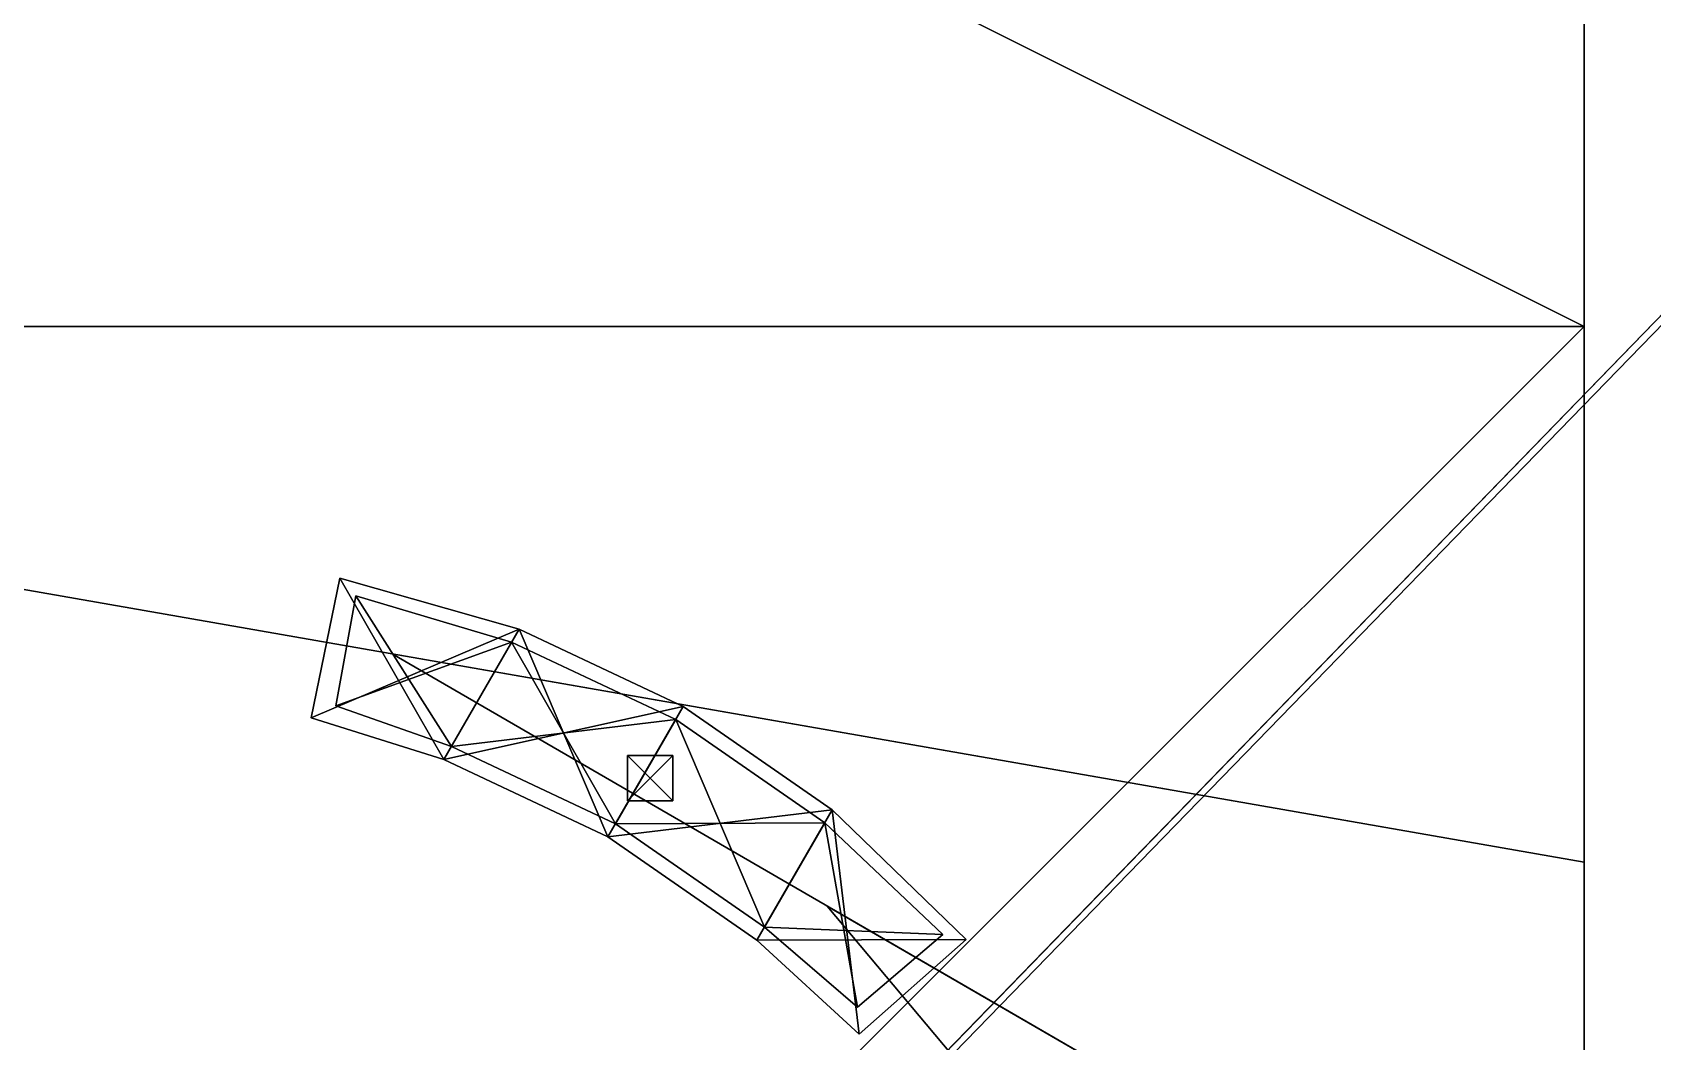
# Model space of a CAD drawing. Extents: x -6144 to 9632, y -5120 to 9632.
# Drawn here: x 328 to 1188, y 2052 to 2588 of the extents above; entities that cross this region are included whole.
import ezdxf

# ---------------------------------------------------------------- set-up
doc = ezdxf.new("R2010")
doc.units = 0

msp = doc.modelspace()

# ---------------------------------------------------------------- meshes
at = {"layer": 'OBJECT1245', "color": 50}
mesh = msp.add_polyface(dxfattribs=at)
corners = [(-475.824219, 2432, -11344), (1152, 2432, -11344), (1152, 2432, -11328), (-475.828125, 2432, -11328), (1152, 2147.284668, -11344), (1152, 2147.285156, -11328)]
mesh.append_faces([[corners[k] for k in face] for face in [(0, 4, 1), (3, 2, 5)]])
mesh.append_faces([[corners[k] for k in face] for face in [(1, 3, 0), (0, 5, 4), (1, 5, 2)]], dxfattribs={"vtx0": -1})
mesh.append_faces([[corners[k] for k in face] for face in [(1, 2, 3), (0, 3, 5), (1, 4, 5)]], dxfattribs={"vtx2": -1})
at = {"layer": 'OBJECT1258', "color": 50}
mesh = msp.add_polyface(dxfattribs=at)
corners = [(1152, 1890.804688, -11344), (750, 2124, -11344), (1152, 1644.421143, -11344), (1152, 1644.421875, -11328), (750, 2124, -11328), (1152, 1890.804688, -11328)]
mesh.append_faces([[corners[k] for k in face] for face in [(1, 2, 0), (4, 5, 3)]])
mesh.append_faces([[corners[k] for k in face] for face in [(1, 3, 2), (0, 4, 1), (2, 5, 0)]], dxfattribs={"vtx0": -1})
mesh.append_faces([[corners[k] for k in face] for face in [(1, 4, 3), (0, 5, 4), (2, 3, 5)]], dxfattribs={"vtx2": -1})
at = {"layer": 'OBJECT1296', "color": 50}
mesh = msp.add_polyface(dxfattribs=at)
corners = [(1152, 2147.285156, -11344), (1152, 1890.804688, -11344), (1152, 1890.804688, -11328), (1152, 2147.285156, -11328), (519, 2258, -11344), (519, 2258, -11328)]
mesh.append_faces([[corners[k] for k in face] for face in [(1, 0, 4), (2, 5, 3)]])
mesh.append_faces([[corners[k] for k in face] for face in [(1, 3, 0), (1, 5, 2), (0, 5, 4)]], dxfattribs={"vtx0": -1})
mesh.append_faces([[corners[k] for k in face] for face in [(1, 2, 3), (1, 4, 5), (0, 3, 5)]], dxfattribs={"vtx2": -1})
at = {"layer": 'OBJECT146', "color": 50}
mesh = msp.add_polyface(dxfattribs=at)
corners = [(-640, 640, -11344), (-640, 640, -11360), (-640, 2432, -11360), (-640, 2432, -11344), (1152, 2432, -11344), (1152, 2432, -11360), (1152, 640, -11360), (1152, 640, -11344)]
mesh.append_faces([[corners[k] for k in face] for face in [(1, 3, 0), (5, 7, 4), (6, 0, 7), (2, 4, 3), (1, 5, 2), (3, 7, 0)]], dxfattribs={"vtx0": -1})
mesh.append_faces([[corners[k] for k in face] for face in [(1, 2, 3), (5, 6, 7), (6, 1, 0), (2, 5, 4), (1, 6, 5), (3, 4, 7)]], dxfattribs={"vtx2": -1})
at = {"layer": 'OBJECT150', "color": 50}
mesh = msp.add_polyface(dxfattribs=at)
corners = [(1152, -1280, -11328), (1152, 3328, -11328), (2304, 3328, -11328), (2304, -1280, -11328), (1152, 3328, -11360), (1152, -1280, -11360), (2304, -1280, -11360), (2304, 3328, -11360)]
mesh.append_faces([[corners[k] for k in face] for face in [(1, 3, 0), (1, 5, 4), (3, 7, 6), (0, 6, 5), (2, 4, 7), (5, 7, 4)]], dxfattribs={"vtx0": -1})
mesh.append_faces([[corners[k] for k in face] for face in [(1, 2, 3), (1, 0, 5), (3, 2, 7), (0, 3, 6), (2, 1, 4), (5, 6, 7)]], dxfattribs={"vtx2": -1})
at = {"layer": 'OBJECT153', "color": 50}
mesh = msp.add_polyface(dxfattribs=at)
corners = [(-640, 3328, -11360), (1152, 3328, -11360), (1152, 3328, -11328), (-640, 3328, -11328), (-640, 2432, -11360), (1152, 2432, -11360), (-640, 2432, -11328), (1152, 2432, -11328)]
mesh.append_faces([[corners[k] for k in face] for face in [(1, 3, 0), (0, 5, 1), (3, 7, 6), (0, 6, 4), (1, 7, 2), (4, 7, 5)]], dxfattribs={"vtx0": -1})
mesh.append_faces([[corners[k] for k in face] for face in [(1, 2, 3), (0, 4, 5), (3, 2, 7), (0, 3, 6), (1, 5, 7), (4, 6, 7)]], dxfattribs={"vtx2": -1})
at = {"layer": 'OBJECT286', "color": 50}
mesh = msp.add_polyface(dxfattribs=at)
corners = [(491.21582, 2298.347656, -11344), (476, 2224, -11344), (546.353882, 2201.860107, -11344), (586.353516, 2271.13916, -11344), (476, 2224, -11296), (491.213715, 2298.35083, -11296), (586.353516, 2271.140625, -11296), (546.353943, 2201.86084, -11296)]
mesh.append_faces([[corners[k] for k in face] for face in [(1, 3, 0), (5, 7, 4), (0, 4, 1), (2, 6, 3), (3, 5, 0), (1, 7, 2)]], dxfattribs={"vtx0": -1})
mesh.append_faces([[corners[k] for k in face] for face in [(1, 2, 3), (5, 6, 7), (0, 5, 4), (2, 7, 6), (3, 6, 5), (1, 4, 7)]], dxfattribs={"vtx2": -1})
at = {"layer": 'OBJECT287', "color": 50}
mesh = msp.add_polyface(dxfattribs=at)
corners = [(586.359375, 2271.140625, -11344), (546.359375, 2201.86084, -11344), (633.496094, 2160.785156, -11344), (673.492188, 2230.070313, -11344), (546.351563, 2201.859375, -11296), (586.351563, 2271.136719, -11296), (673.488281, 2230.066406, -11296), (633.491455, 2160.781738, -11296)]
mesh.append_faces([[corners[k] for k in face] for face in [(1, 3, 0), (5, 7, 4), (0, 4, 1), (2, 6, 3), (3, 5, 0), (1, 7, 2)]], dxfattribs={"vtx0": -1})
mesh.append_faces([[corners[k] for k in face] for face in [(1, 2, 3), (5, 6, 7), (0, 5, 4), (2, 7, 6), (3, 6, 5), (1, 4, 7)]], dxfattribs={"vtx2": -1})
at = {"layer": 'OBJECT288', "color": 50}
mesh = msp.add_polyface(dxfattribs=at)
corners = [(712.628906, 2105.855469, -11344), (633.492188, 2160.775391, -11344), (633.488281, 2160.779297, -11296), (712.631287, 2105.856445, -11296), (673.492188, 2230.070313, -11344), (752.63324, 2175.141357, -11344), (673.487732, 2230.074219, -11296), (752.636719, 2175.136719, -11296)]
mesh.append_faces([[corners[k] for k in face] for face in [(1, 3, 0), (1, 5, 4), (2, 7, 3), (1, 6, 2), (0, 7, 5), (5, 6, 4)]], dxfattribs={"vtx0": -1})
mesh.append_faces([[corners[k] for k in face] for face in [(1, 2, 3), (1, 0, 5), (2, 6, 7), (1, 4, 6), (0, 3, 7), (5, 7, 6)]], dxfattribs={"vtx2": -1})
at = {"layer": 'OBJECT289', "color": 50}
mesh = msp.add_polyface(dxfattribs=at)
corners = [(752.632813, 2175.140625, -11344), (712.631409, 2105.859131, -11344), (766.985779, 2056, -11344), (823.769348, 2106.348145, -11344), (823.765625, 2106.351563, -11296), (766.982483, 2056, -11296), (712.631592, 2105.860596, -11296), (752.629395, 2175.136475, -11296)]
mesh.append_faces([[corners[k] for k in face] for face in [(1, 3, 0), (5, 7, 4), (2, 4, 3), (0, 6, 1), (3, 7, 0), (1, 5, 2)]], dxfattribs={"vtx0": -1})
mesh.append_faces([[corners[k] for k in face] for face in [(1, 2, 3), (5, 6, 7), (2, 5, 4), (0, 7, 6), (3, 4, 7), (1, 6, 5)]], dxfattribs={"vtx2": -1})
at = {"layer": 'OBJECT355', "color": 50}
mesh = msp.add_polyface(dxfattribs=at)
corners = [(-6144, -5120, 9664), (-6144, -5120, 9408), (-6144, 3840, 9408), (-6144, 3840, 9664), (2560, 3840, 9664), (2560, 3840, 9408), (2560, -5120, 9408), (2560, -5120, 9664)]
mesh.append_faces([[corners[k] for k in face] for face in [(1, 3, 0), (5, 7, 4), (6, 0, 7), (2, 4, 3), (1, 5, 2), (3, 7, 0)]], dxfattribs={"vtx0": -1})
mesh.append_faces([[corners[k] for k in face] for face in [(1, 2, 3), (5, 6, 7), (6, 1, 0), (2, 5, 4), (1, 6, 5), (3, 4, 7)]], dxfattribs={"vtx2": -1})
at = {"layer": 'OBJECT356', "color": 50}
mesh = msp.add_polyface(dxfattribs=at)
corners = [(2560, -5120, -11616), (-6144, -5120, -11616), (-6144, -5120, -11360), (2560, -5120, -11360), (-6144, 3840, -11616), (2560, 3840, -11616), (2560, 3840, -11360), (-6144, 3840, -11360)]
mesh.append_faces([[corners[k] for k in face] for face in [(1, 3, 0), (5, 7, 4), (4, 0, 5), (2, 6, 3), (1, 7, 2), (5, 3, 6)]], dxfattribs={"vtx0": -1})
mesh.append_faces([[corners[k] for k in face] for face in [(1, 2, 3), (5, 6, 7), (4, 1, 0), (2, 7, 6), (1, 4, 7), (5, 0, 3)]], dxfattribs={"vtx2": -1})
at = {"layer": 'OBJECT388', "color": 50}
mesh = msp.add_polyface(dxfattribs=at)
corners = [(499.657227, 2288.886719, -11296), (488.977966, 2230.391602, -11296), (550.408813, 2208.781982, -11296), (582.409302, 2264.210693, -11296), (488.976624, 2230.39209, -11292), (499.656433, 2288.890869, -11292), (582.412109, 2264.207031, -11292), (550.412964, 2208.780518, -11292)]
mesh.append_faces([[corners[k] for k in face] for face in [(1, 3, 0), (5, 7, 4), (0, 4, 1), (2, 6, 3), (3, 5, 0), (1, 7, 2)]], dxfattribs={"vtx0": -1})
mesh.append_faces([[corners[k] for k in face] for face in [(1, 2, 3), (5, 6, 7), (0, 5, 4), (2, 7, 6), (3, 6, 5), (1, 4, 7)]], dxfattribs={"vtx2": -1})
at = {"layer": 'OBJECT389', "color": 50}
mesh = msp.add_polyface(dxfattribs=at)
corners = [(582.40625, 2264.207031, -11296), (550.40863, 2208.782959, -11296), (637.554688, 2167.714844, -11296), (669.554688, 2223.140625, -11296), (550.40625, 2208.785156, -11292), (582.40625, 2264.210938, -11292), (669.552734, 2223.136719, -11292), (637.553284, 2167.710693, -11292)]
mesh.append_faces([[corners[k] for k in face] for face in [(1, 3, 0), (5, 7, 4), (0, 4, 1), (2, 6, 3), (3, 5, 0), (1, 7, 2)]], dxfattribs={"vtx0": -1})
mesh.append_faces([[corners[k] for k in face] for face in [(1, 2, 3), (5, 6, 7), (0, 5, 4), (2, 7, 6), (3, 6, 5), (1, 4, 7)]], dxfattribs={"vtx2": -1})
at = {"layer": 'OBJECT390', "color": 50}
mesh = msp.add_polyface(dxfattribs=at)
corners = [(748.695313, 2168.210938, -11296), (811.445313, 2108.890625, -11296), (811.445313, 2108.890625, -11292), (748.695557, 2168.211426, -11292), (766.121521, 2070.390381, -11296), (716.693176, 2112.780762, -11296), (716.691406, 2112.78125, -11292), (766.121094, 2070.390625, -11292)]
mesh.append_faces([[corners[k] for k in face] for face in [(1, 3, 0), (5, 7, 4), (0, 4, 1), (2, 6, 3), (1, 7, 2), (5, 3, 6)]], dxfattribs={"vtx0": -1})
mesh.append_faces([[corners[k] for k in face] for face in [(1, 2, 3), (5, 6, 7), (0, 5, 4), (2, 7, 6), (1, 4, 7), (5, 0, 3)]], dxfattribs={"vtx2": -1})
at = {"layer": 'OBJECT391', "color": 50}
mesh = msp.add_polyface(dxfattribs=at)
corners = [(669.550781, 2223.136719, -11296), (637.551636, 2167.711426, -11296), (716.691406, 2112.777344, -11296), (748.695313, 2168.214844, -11296), (637.554688, 2167.714844, -11292), (669.554688, 2223.140625, -11292), (748.699219, 2168.214844, -11292), (716.694824, 2112.780518, -11292)]
mesh.append_faces([[corners[k] for k in face] for face in [(1, 3, 0), (5, 7, 4), (0, 4, 1), (2, 6, 3), (3, 5, 0), (1, 7, 2)]], dxfattribs={"vtx0": -1})
mesh.append_faces([[corners[k] for k in face] for face in [(1, 2, 3), (5, 6, 7), (0, 5, 4), (2, 7, 6), (3, 6, 5), (1, 4, 7)]], dxfattribs={"vtx2": -1})
at = {"layer": 'OBJECT627', "color": 50}
mesh = msp.add_polyface(dxfattribs=at)
corners = [(644, 2180, -11263), (644, 2180, -11290), (644, 2204, -11290), (644, 2204, -11263), (668, 2204, -11263), (668, 2204, -11290), (668, 2180, -11290), (668, 2180, -11263)]
mesh.append_faces([[corners[k] for k in face] for face in [(1, 3, 0), (5, 7, 4), (6, 0, 7), (2, 4, 3), (1, 5, 2), (3, 7, 0)]], dxfattribs={"vtx0": -1})
mesh.append_faces([[corners[k] for k in face] for face in [(1, 2, 3), (5, 6, 7), (6, 1, 0), (2, 5, 4), (1, 6, 5), (3, 4, 7)]], dxfattribs={"vtx2": -1})
at = {"layer": 'OBJECT734', "color": 50}
mesh = msp.add_polyface(dxfattribs=at)
corners = [(-5888, -4864, -320), (-5888, -4864, -576), (-5888, 3584, -576), (-5888, 3584, -320), (2304, 3584, -320), (2304, 3584, -576), (2304, -4864, -576), (2304, -4864, -320)]
mesh.append_faces([[corners[k] for k in face] for face in [(1, 3, 0), (5, 7, 4), (6, 0, 7), (2, 4, 3), (1, 5, 2), (3, 7, 0)]], dxfattribs={"vtx0": -1})
mesh.append_faces([[corners[k] for k in face] for face in [(1, 2, 3), (5, 6, 7), (6, 1, 0), (2, 5, 4), (1, 6, 5), (3, 4, 7)]], dxfattribs={"vtx2": -1})

doc.saveas('drawing.dxf')
